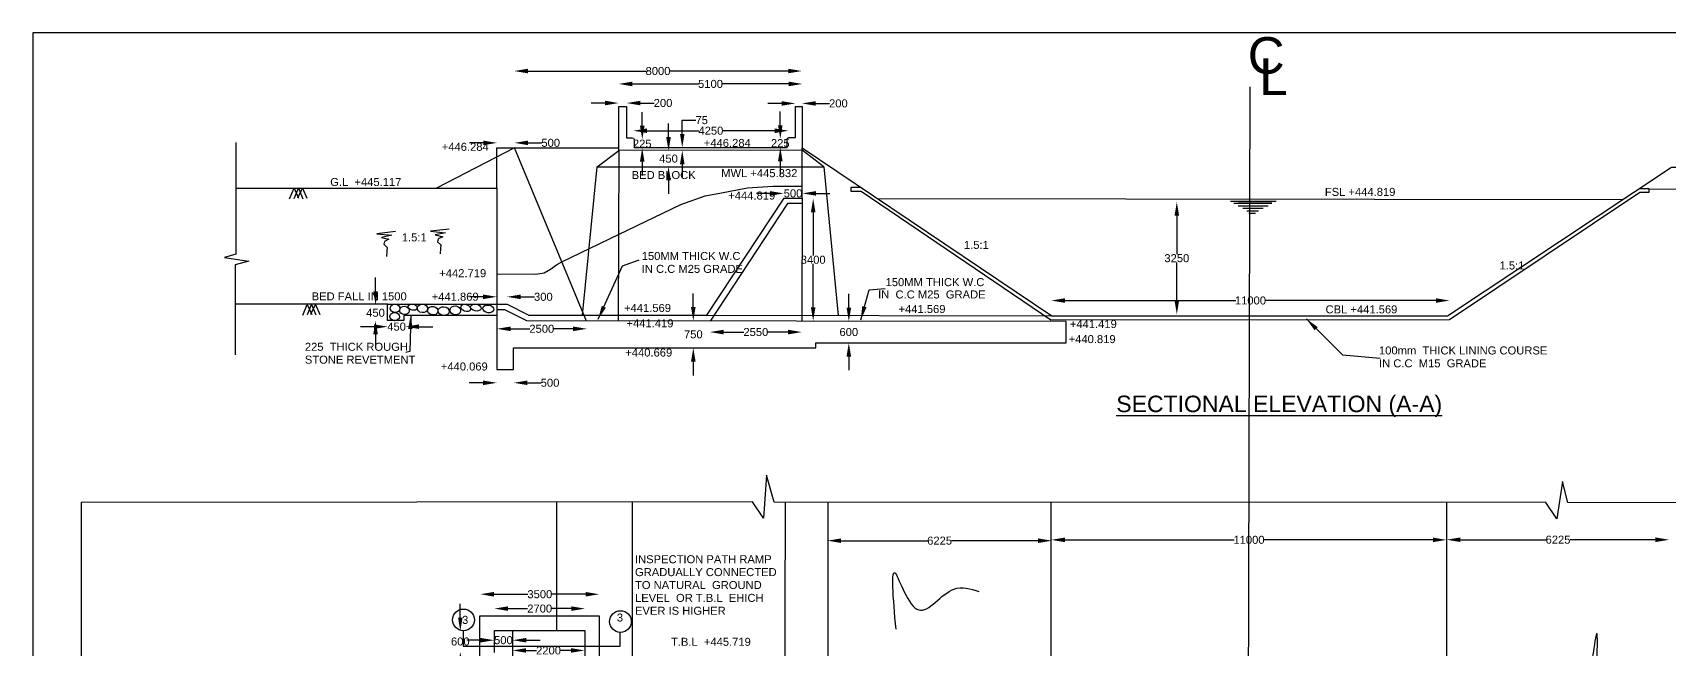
# Model space of a CAD drawing. Header units: millimetres. Extents: x -226 to 5592, y 519 to 4455.
# Drawn here: x -226 to 3352, y 3108 to 4455 of the extents above; entities that cross this region are included whole.
import ezdxf

# ---------------------------------------------------------------- set-up
doc = ezdxf.new("R2010")
doc.units = ezdxf.units.MM
doc.header["$MEASUREMENT"] = 0
for name, color, linetype in [('DIMENSION', 7, 'Continuous'), ('DRAWING', 2, 'Continuous'), ('TEXT', 7, 'Continuous')]:
    doc.layers.add(name, color=color, linetype=linetype)
doc.styles.get("Standard").update_dxf_attribs({"font": 'arial.ttf', "height": 17.5})
doc.dimstyles.get("Standard").update_dxf_attribs({"dimtxt": 200, "dimasz": 110, "dimexe": 0.18, "dimexo": 0.0625, "dimgap": 0.09, "dimtad": 0, "dimtih": 1, "dimtoh": 1, "dimdec": 0, "dimzin": 0, "dimdsep": 46, "dimtxsty": 'Standard', "dimblk": 'OBLIQUE', "dimcen": 0.09, "dimse1": 1, "dimse2": 1, "dimadec": 0, "dimazin": 0, "dimtfac": 1, "dimtdec": 0, "dimtofl": 0, "dimtmove": 0, "dimatfit": 3, "dimfxl": 1, "dimtolj": 1, "dimtzin": 0, "dimarcsym": 0})

# ---------------------------------------------------------------- blocks, each defined once
blk = doc.blocks.new('*D43')
at = {"layer": 'Defpoints', "color": 0}
for p in [(1455.9, 4371), (826.8, 4202.3), (1455.9, 4198)]:
    blk.add_point(p, dxfattribs=at)
at = {"layer": 'DIMENSION', "color": 0, "lineweight": -2}
for p, q in [((856.8, 4371), (1115.1, 4371)), ((1425.9, 4371), (1167.5, 4371))]:
    blk.add_line(p, q, dxfattribs=at)
at = {"layer": 'DIMENSION', "color": 0}
for points in [[(856.8, 4376), (856.8, 4366), (826.8, 4371)], [(1425.9, 4376), (1425.9, 4366), (1455.9, 4371)]]:
    blk.add_solid(points, dxfattribs=at)
at = {"layer": 'DIMENSION', "color": 0, "insert": (1141.3, 4371), "char_height": 17.5, "attachment_point": 5}
blk.add_mtext('\\A1;8000', dxfattribs=at)
blk = doc.blocks.new('*D44')
at = {"layer": 'Defpoints', "color": 0}
for p in [(1456.9, 4342.8), (1055.2, 4293.3), (1456.9, 4293.5)]:
    blk.add_point(p, dxfattribs=at)
at = {"layer": 'DIMENSION', "color": 0, "lineweight": -2}
for p, q in [((1085.2, 4342.8), (1229.9, 4342.8)), ((1426.9, 4342.8), (1282.2, 4342.8))]:
    blk.add_line(p, q, dxfattribs=at)
at = {"layer": 'DIMENSION', "color": 0}
for points in [[(1085.2, 4347.8), (1085.2, 4337.8), (1055.2, 4342.8)], [(1426.9, 4347.8), (1426.9, 4337.8), (1456.9, 4342.8)]]:
    blk.add_solid(points, dxfattribs=at)
at = {"layer": 'DIMENSION', "color": 0, "insert": (1256.1, 4342.8), "char_height": 17.5, "attachment_point": 5}
blk.add_mtext('\\A1;5100', dxfattribs=at)
blk = doc.blocks.new('*D45')
at = {"layer": 'Defpoints', "color": 0}
for p in [(1087.4, 4225.5), (1426.5, 4240.6), (1426.5, 4226.1)]:
    blk.add_point(p, dxfattribs=at)
at = {"layer": 'DIMENSION', "color": 0, "lineweight": -2}
for p, q in [((1117.4, 4240.6), (1230.4, 4240.6)), ((1396.5, 4240.6), (1283.5, 4240.6))]:
    blk.add_line(p, q, dxfattribs=at)
at = {"layer": 'DIMENSION', "color": 0}
for points in [[(1117.4, 4245.6), (1117.4, 4235.6), (1087.4, 4240.6)], [(1396.5, 4245.6), (1396.5, 4235.6), (1426.5, 4240.6)]]:
    blk.add_solid(points, dxfattribs=at)
at = {"layer": 'DIMENSION', "color": 0, "insert": (1256.9, 4240.6), "char_height": 17.5, "attachment_point": 5}
blk.add_mtext('\\A1;4250', dxfattribs=at)
blk = doc.blocks.new('*D46')
at = {"layer": 'Defpoints', "color": 0}
for p in [(789.2, 4202.7), (827.3, 4214.1), (827.3, 4203.7)]:
    blk.add_point(p, dxfattribs=at)
at = {"layer": 'DIMENSION', "color": 0, "lineweight": -2}
for p, q in [((759.2, 4214.1), (729.2, 4214.1)), ((857.3, 4214.1), (887.3, 4214.1))]:
    blk.add_line(p, q, dxfattribs=at)
at = {"layer": 'DIMENSION', "color": 0}
for points in [[(759.2, 4219.1), (759.2, 4209.1), (789.2, 4214.1)], [(857.3, 4219.1), (857.3, 4209.1), (827.3, 4214.1)]]:
    blk.add_solid(points, dxfattribs=at)
at = {"layer": 'DIMENSION', "color": 0, "insert": (906.7, 4214.1), "char_height": 17.5, "attachment_point": 5}
blk.add_mtext('\\A1;500', dxfattribs=at)
blk = doc.blocks.new('*D47')
at = {"layer": 'Defpoints', "color": 0}
for p in [(1408.7, 4222.7), (1423.4, 4222.7), (1423.2, 4204)]:
    blk.add_point(p, dxfattribs=at)
at = {"layer": 'DIMENSION', "color": 0, "lineweight": -2}
for p, q in [((1408.7, 4252.7), (1408.7, 4282.7)), ((1408.7, 4174), (1408.7, 4144))]:
    blk.add_line(p, q, dxfattribs=at)
at = {"layer": 'DIMENSION', "color": 0}
for points in [[(1403.7, 4252.7), (1413.7, 4252.7), (1408.7, 4222.7)], [(1403.7, 4174), (1413.7, 4174), (1408.7, 4204)]]:
    blk.add_solid(points, dxfattribs=at)
at = {"layer": 'DIMENSION', "color": 0, "insert": (1408.7, 4213.4), "char_height": 17.5, "attachment_point": 5}
blk.add_mtext('\\A1;225', dxfattribs=at)
blk = doc.blocks.new('*D48')
at = {"layer": 'Defpoints', "color": 0}
for p in [(1106.8, 4221.5), (1121.3, 4202.9), (1121.5, 4221.5)]:
    blk.add_point(p, dxfattribs=at)
at = {"layer": 'DIMENSION', "color": 0, "lineweight": -2}
for p, q in [((1106.8, 4251.5), (1106.8, 4281.5)), ((1106.8, 4172.9), (1106.8, 4142.9))]:
    blk.add_line(p, q, dxfattribs=at)
at = {"layer": 'DIMENSION', "color": 0}
for points in [[(1101.8, 4251.5), (1111.8, 4251.5), (1106.8, 4221.5)], [(1101.8, 4172.9), (1111.8, 4172.9), (1106.8, 4202.9)]]:
    blk.add_solid(points, dxfattribs=at)
at = {"layer": 'DIMENSION', "color": 0, "insert": (1106.8, 4212.2), "char_height": 17.5, "attachment_point": 5}
blk.add_mtext('\\A1;225', dxfattribs=at)
blk = doc.blocks.new('*D49')
at = {"layer": 'Defpoints', "color": 0}
for p in [(1164.3, 4196.7), (1171.5, 4196.7), (1171, 4162.5)]:
    blk.add_point(p, dxfattribs=at)
at = {"layer": 'DIMENSION', "color": 0, "lineweight": -2}
for p, q in [((1164.3, 4226.7), (1164.3, 4256.7)), ((1164.3, 4132.5), (1164.3, 4102.5))]:
    blk.add_line(p, q, dxfattribs=at)
at = {"layer": 'DIMENSION', "color": 0}
for points in [[(1159.3, 4226.7), (1169.3, 4226.7), (1164.3, 4196.7)], [(1159.3, 4132.5), (1169.3, 4132.5), (1164.3, 4162.5)]]:
    blk.add_solid(points, dxfattribs=at)
at = {"layer": 'DIMENSION', "color": 0, "insert": (1164.3, 4179.6), "char_height": 17.5, "attachment_point": 5}
blk.add_mtext('\\A1;450', dxfattribs=at)
blk = doc.blocks.new('*D50')
at = {"layer": 'Defpoints', "color": 0}
for p in [(1189.2, 4203.7), (1189.2, 4197.5), (1194.3, 4203.7)]:
    blk.add_point(p, dxfattribs=at)
at = {"layer": 'DIMENSION', "color": 0, "lineweight": -2}
for p, q in [((1194.3, 4233.7), (1194.3, 4263.7)), ((1194.3, 4263.7), (1224.3, 4263.7)), ((1194.3, 4167.5), (1194.3, 4137.5))]:
    blk.add_line(p, q, dxfattribs=at)
at = {"layer": 'DIMENSION', "color": 0}
for points in [[(1189.3, 4233.7), (1199.3, 4233.7), (1194.3, 4203.7)], [(1189.3, 4167.5), (1199.3, 4167.5), (1194.3, 4197.5)]]:
    blk.add_solid(points, dxfattribs=at)
at = {"layer": 'DIMENSION', "color": 0, "insert": (1236.9, 4263.7), "char_height": 17.5, "attachment_point": 5}
blk.add_mtext('\\A1;75', dxfattribs=at)
blk = doc.blocks.new('*D51')
at = {"layer": 'Defpoints', "color": 0}
for p in [(1456.1, 4300.2), (1441.6, 4293.2), (1456.1, 4293.3)]:
    blk.add_point(p, dxfattribs=at)
at = {"layer": 'DIMENSION', "color": 0, "lineweight": -2}
for p, q in [((1411.6, 4300.2), (1381.6, 4300.2)), ((1486.1, 4300.2), (1516.1, 4300.2))]:
    blk.add_line(p, q, dxfattribs=at)
at = {"layer": 'DIMENSION', "color": 0}
for points in [[(1411.6, 4305.2), (1411.6, 4295.2), (1441.6, 4300.2)], [(1486.1, 4305.2), (1486.1, 4295.2), (1456.1, 4300.2)]]:
    blk.add_solid(points, dxfattribs=at)
at = {"layer": 'DIMENSION', "color": 0, "insert": (1535.7, 4300.2), "char_height": 17.5, "attachment_point": 5}
blk.add_mtext('\\A1;200', dxfattribs=at)
blk = doc.blocks.new('*D52')
at = {"layer": 'Defpoints', "color": 0}
for p in [(1072.8, 4301.1), (1055.4, 4293.2), (1072.8, 4293)]:
    blk.add_point(p, dxfattribs=at)
at = {"layer": 'DIMENSION', "color": 0, "lineweight": -2}
for p, q in [((1025.4, 4301.1), (995.4, 4301.1)), ((1102.8, 4301.1), (1132.8, 4301.1))]:
    blk.add_line(p, q, dxfattribs=at)
at = {"layer": 'DIMENSION', "color": 0}
for points in [[(1025.4, 4306.1), (1025.4, 4296.1), (1055.4, 4301.1)], [(1102.8, 4306.1), (1102.8, 4296.1), (1072.8, 4301.1)]]:
    blk.add_solid(points, dxfattribs=at)
at = {"layer": 'DIMENSION', "color": 0, "insert": (1152.3, 4301.1), "char_height": 17.5, "attachment_point": 5}
blk.add_mtext('\\A1;200', dxfattribs=at)
blk = doc.blocks.new('*D53')
at = {"layer": 'Defpoints', "color": 0}
for p in [(1416.4, 4093.4), (1456.8, 4103.7), (1456.8, 4093.1)]:
    blk.add_point(p, dxfattribs=at)
at = {"layer": 'DIMENSION', "color": 0, "lineweight": -2}
for p, q in [((1386.4, 4103.7), (1356.4, 4103.7)), ((1486.8, 4103.7), (1516.8, 4103.7))]:
    blk.add_line(p, q, dxfattribs=at)
at = {"layer": 'DIMENSION', "color": 0}
for points in [[(1386.4, 4108.7), (1386.4, 4098.7), (1416.4, 4103.7)], [(1486.8, 4108.7), (1486.8, 4098.7), (1456.8, 4103.7)]]:
    blk.add_solid(points, dxfattribs=at)
at = {"layer": 'DIMENSION', "color": 0, "insert": (1436.6, 4103.7), "char_height": 17.5, "attachment_point": 5}
blk.add_mtext('\\A1;500', dxfattribs=at)
blk = doc.blocks.new('*D54')
at = {"layer": 'Defpoints', "color": 0}
for p in [(1455.9, 4092.4), (1455.9, 3824.9), (1480.6, 3824.9)]:
    blk.add_point(p, dxfattribs=at)
at = {"layer": 'DIMENSION', "color": 0, "lineweight": -2}
for p, q in [((1480.6, 4062.4), (1480.6, 3967.7)), ((1480.6, 3854.9), (1480.6, 3949.6))]:
    blk.add_line(p, q, dxfattribs=at)
at = {"layer": 'DIMENSION', "color": 0}
for points in [[(1475.6, 4062.4), (1485.6, 4062.4), (1480.6, 4092.4)], [(1475.6, 3854.9), (1485.6, 3854.9), (1480.6, 3824.9)]]:
    blk.add_solid(points, dxfattribs=at)
at = {"layer": 'DIMENSION', "color": 0, "insert": (1480.6, 3958.7), "char_height": 17.5, "attachment_point": 5}
blk.add_mtext('\\A1;3400', dxfattribs=at)
blk = doc.blocks.new('*D55')
at = {"layer": 'Defpoints', "color": 0}
for p in [(1254.6, 3823.8), (1455.8, 3823.6), (1455.8, 3800.8)]:
    blk.add_point(p, dxfattribs=at)
at = {"layer": 'DIMENSION', "color": 0, "lineweight": -2}
for p, q in [((1284.6, 3800.8), (1328.8, 3800.8)), ((1425.8, 3800.8), (1381.5, 3800.8))]:
    blk.add_line(p, q, dxfattribs=at)
at = {"layer": 'DIMENSION', "color": 0}
for points in [[(1284.6, 3805.8), (1284.6, 3795.8), (1254.6, 3800.8)], [(1425.8, 3805.8), (1425.8, 3795.8), (1455.8, 3800.8)]]:
    blk.add_solid(points, dxfattribs=at)
at = {"layer": 'DIMENSION', "color": 0, "insert": (1355.2, 3800.8), "char_height": 17.5, "attachment_point": 5}
blk.add_mtext('\\A1;2550', dxfattribs=at)
blk = doc.blocks.new('*D56')
at = {"layer": 'Defpoints', "color": 0}
for p in [(1218.5, 3825.3), (1218.5, 3825.3), (1218.5, 3766.2)]:
    blk.add_point(p, dxfattribs=at)
at = {"layer": 'DIMENSION', "color": 0, "lineweight": -2}
for p, q in [((1218.5, 3855.3), (1218.5, 3885.3)), ((1218.5, 3736.2), (1218.5, 3706.2))]:
    blk.add_line(p, q, dxfattribs=at)
at = {"layer": 'DIMENSION', "color": 0}
for points in [[(1213.5, 3855.3), (1223.5, 3855.3), (1218.5, 3825.3)], [(1213.5, 3736.2), (1223.5, 3736.2), (1218.5, 3766.2)]]:
    blk.add_solid(points, dxfattribs=at)
at = {"layer": 'DIMENSION', "color": 0, "insert": (1218.5, 3795.8), "char_height": 17.5, "attachment_point": 5}
blk.add_mtext('\\A1;750', dxfattribs=at)
blk = doc.blocks.new('*D57')
at = {"layer": 'Defpoints', "color": 0}
for p in [(788.8, 3849.6), (985.7, 3825.2), (985.7, 3807.9)]:
    blk.add_point(p, dxfattribs=at)
at = {"layer": 'DIMENSION', "color": 0, "lineweight": -2}
for p, q in [((818.8, 3807.9), (860.9, 3807.9)), ((955.7, 3807.9), (913.6, 3807.9))]:
    blk.add_line(p, q, dxfattribs=at)
at = {"layer": 'DIMENSION', "color": 0}
for points in [[(818.8, 3812.9), (818.8, 3802.9), (788.8, 3807.9)], [(955.7, 3812.9), (955.7, 3802.9), (985.7, 3807.9)]]:
    blk.add_solid(points, dxfattribs=at)
at = {"layer": 'DIMENSION', "color": 0, "insert": (887.2, 3807.9), "char_height": 17.5, "attachment_point": 5}
blk.add_mtext('\\A1;2500', dxfattribs=at)
blk = doc.blocks.new('*D58')
at = {"layer": 'Defpoints', "color": 0}
for p in [(550.5, 3860), (523.7, 3825.8), (549.2, 3825.8)]:
    blk.add_point(p, dxfattribs=at)
at = {"layer": 'DIMENSION', "color": 0, "lineweight": -2}
for p, q in [((523.7, 3890), (523.7, 3920)), ((523.7, 3795.8), (523.7, 3765.8))]:
    blk.add_line(p, q, dxfattribs=at)
at = {"layer": 'DIMENSION', "color": 0}
for points in [[(518.7, 3890), (528.7, 3890), (523.7, 3860)], [(518.7, 3795.8), (528.7, 3795.8), (523.7, 3825.8)]]:
    blk.add_solid(points, dxfattribs=at)
at = {"layer": 'DIMENSION', "color": 0, "insert": (523.7, 3842.9), "char_height": 17.5, "attachment_point": 5}
blk.add_mtext('\\A1;450', dxfattribs=at)
blk = doc.blocks.new('*D59')
at = {"layer": 'Defpoints', "color": 0}
for p in [(550.5, 3825.8), (588.8, 3825.4), (588.8, 3812.6)]:
    blk.add_point(p, dxfattribs=at)
at = {"layer": 'DIMENSION', "color": 0, "lineweight": -2}
for p, q in [((520.5, 3812.6), (490.5, 3812.6)), ((618.8, 3812.6), (648.8, 3812.6))]:
    blk.add_line(p, q, dxfattribs=at)
at = {"layer": 'DIMENSION', "color": 0}
for points in [[(520.5, 3817.6), (520.5, 3807.6), (550.5, 3812.6)], [(618.8, 3817.6), (618.8, 3807.6), (588.8, 3812.6)]]:
    blk.add_solid(points, dxfattribs=at)
at = {"layer": 'DIMENSION', "color": 0, "insert": (569.7, 3812.6), "char_height": 17.5, "attachment_point": 5}
blk.add_mtext('\\A1;450', dxfattribs=at)
blk = doc.blocks.new('*D60')
at = {"layer": 'Defpoints', "color": 0}
for p in [(788.7, 3720.2), (825.9, 3721.3), (825.9, 3690)]:
    blk.add_point(p, dxfattribs=at)
at = {"layer": 'DIMENSION', "color": 0, "lineweight": -2}
for p, q in [((758.7, 3690), (728.7, 3690)), ((855.9, 3690), (885.9, 3690))]:
    blk.add_line(p, q, dxfattribs=at)
at = {"layer": 'DIMENSION', "color": 0}
for points in [[(758.7, 3695), (758.7, 3685), (788.7, 3690)], [(855.9, 3695), (855.9, 3685), (825.9, 3690)]]:
    blk.add_solid(points, dxfattribs=at)
at = {"layer": 'DIMENSION', "color": 0, "insert": (905.3, 3690), "char_height": 17.5, "attachment_point": 5}
blk.add_mtext('\\A1;500', dxfattribs=at)
blk = doc.blocks.new('*D61')
at = {"layer": 'Defpoints', "color": 0}
for p in [(1556.8, 3824.2), (1557.4, 3777.4), (1558.5, 3777.4)]:
    blk.add_point(p, dxfattribs=at)
at = {"layer": 'DIMENSION', "color": 0, "lineweight": -2}
for p, q in [((1558.5, 3854.2), (1558.5, 3884.2)), ((1558.5, 3747.4), (1558.5, 3717.4))]:
    blk.add_line(p, q, dxfattribs=at)
at = {"layer": 'DIMENSION', "color": 0}
for points in [[(1553.5, 3854.2), (1563.5, 3854.2), (1558.5, 3824.2)], [(1553.5, 3747.4), (1563.5, 3747.4), (1558.5, 3777.4)]]:
    blk.add_solid(points, dxfattribs=at)
at = {"layer": 'DIMENSION', "color": 0, "insert": (1558.5, 3800.8), "char_height": 17.5, "attachment_point": 5}
blk.add_mtext('\\A1;600', dxfattribs=at)
blk = doc.blocks.new('*D62')
at = {"layer": 'Defpoints', "color": 0}
for p in [(2285, 4085), (2273.2, 3839.3), (2275.7, 3839.3)]:
    blk.add_point(p, dxfattribs=at)
at = {"layer": 'DIMENSION', "color": 0, "lineweight": -2}
for p, q in [((2275.7, 4055), (2275.7, 3971.1)), ((2275.7, 3869.3), (2275.7, 3953.1))]:
    blk.add_line(p, q, dxfattribs=at)
at = {"layer": 'DIMENSION', "color": 0}
for points in [[(2270.7, 4055), (2280.7, 4055), (2275.7, 4085)], [(2270.7, 3869.3), (2280.7, 3869.3), (2275.7, 3839.3)]]:
    blk.add_solid(points, dxfattribs=at)
at = {"layer": 'DIMENSION', "color": 0, "insert": (2275.7, 3962.1), "char_height": 17.5, "attachment_point": 5}
blk.add_mtext('\\A1;3250', dxfattribs=at)
blk = doc.blocks.new('*D63')
at = {"layer": 'Defpoints', "color": 0}
for p in [(2872.1, 3869.7), (2001.3, 3827.1), (2872.1, 3828.7)]:
    blk.add_point(p, dxfattribs=at)
at = {"layer": 'DIMENSION', "color": 0, "lineweight": -2}
for p, q in [((2031.3, 3869.7), (2404.5, 3869.7)), ((2842.1, 3869.7), (2468.9, 3869.7))]:
    blk.add_line(p, q, dxfattribs=at)
at = {"layer": 'DIMENSION', "color": 0}
for points in [[(2031.3, 3874.7), (2031.3, 3864.7), (2001.3, 3869.7)], [(2842.1, 3874.7), (2842.1, 3864.7), (2872.1, 3869.7)]]:
    blk.add_solid(points, dxfattribs=at)
at = {"layer": 'DIMENSION', "color": 0, "insert": (2436.7, 3869.7), "char_height": 17.5, "attachment_point": 5}
blk.add_mtext('\\A1;11000', dxfattribs=at)
blk = doc.blocks.new('*D67')
at = {"layer": 'Defpoints', "color": 0}
for p in [(1012.9, 3228.1), (752.8, 3181.6), (1012.9, 3181)]:
    blk.add_point(p, dxfattribs=at)
at = {"layer": 'DIMENSION', "color": 0, "lineweight": -2}
for p, q in [((782.8, 3228.1), (856.7, 3228.1)), ((982.9, 3228.1), (909.1, 3228.1))]:
    blk.add_line(p, q, dxfattribs=at)
at = {"layer": 'DIMENSION', "color": 0}
for points in [[(782.8, 3233.1), (782.8, 3223.1), (752.8, 3228.1)], [(982.9, 3233.1), (982.9, 3223.1), (1012.9, 3228.1)]]:
    blk.add_solid(points, dxfattribs=at)
at = {"layer": 'DIMENSION', "color": 0, "insert": (882.9, 3228.1), "char_height": 17.5, "attachment_point": 5}
blk.add_mtext('\\A1;3500', dxfattribs=at)
blk = doc.blocks.new('*D68')
at = {"layer": 'Defpoints', "color": 0}
for p in [(981.5, 3196.7), (981.5, 3149), (783.6, 3145.9)]:
    blk.add_point(p, dxfattribs=at)
at = {"layer": 'DIMENSION', "color": 0, "lineweight": -2}
for p, q in [((813.6, 3196.7), (856.2, 3196.7)), ((951.5, 3196.7), (908.9, 3196.7))]:
    blk.add_line(p, q, dxfattribs=at)
at = {"layer": 'DIMENSION', "color": 0}
for points in [[(813.6, 3201.7), (813.6, 3191.7), (783.6, 3196.7)], [(951.5, 3201.7), (951.5, 3191.7), (981.5, 3196.7)]]:
    blk.add_solid(points, dxfattribs=at)
at = {"layer": 'DIMENSION', "color": 0, "insert": (882.6, 3196.7), "char_height": 17.5, "attachment_point": 5}
blk.add_mtext('\\A1;2700', dxfattribs=at)
blk = doc.blocks.new('*D69')
at = {"layer": 'Defpoints', "color": 0}
for p in [(783, 3125.9), (823.6, 3127.7), (823.6, 3127.7)]:
    blk.add_point(p, dxfattribs=at)
at = {"layer": 'DIMENSION', "color": 0, "lineweight": -2}
for p, q in [((753, 3127.7), (723, 3127.7)), ((853.6, 3127.7), (883.6, 3127.7))]:
    blk.add_line(p, q, dxfattribs=at)
at = {"layer": 'DIMENSION', "color": 0}
for points in [[(753, 3132.7), (753, 3122.7), (783, 3127.7)], [(853.6, 3132.7), (853.6, 3122.7), (823.6, 3127.7)]]:
    blk.add_solid(points, dxfattribs=at)
at = {"layer": 'DIMENSION', "color": 0, "insert": (803.3, 3127.7), "char_height": 17.5, "attachment_point": 5}
blk.add_mtext('\\A1;500', dxfattribs=at)
blk = doc.blocks.new('*D70')
at = {"layer": 'Defpoints', "color": 0}
for p in [(823, 3106.5), (980.9, 3105.3), (980.9, 3105.3)]:
    blk.add_point(p, dxfattribs=at)
at = {"layer": 'DIMENSION', "color": 0, "lineweight": -2}
for p, q in [((853, 3105.3), (875.6, 3105.3)), ((950.9, 3105.3), (928.3, 3105.3))]:
    blk.add_line(p, q, dxfattribs=at)
at = {"layer": 'DIMENSION', "color": 0}
for points in [[(853, 3110.3), (853, 3100.3), (823, 3105.3)], [(950.9, 3110.3), (950.9, 3100.3), (980.9, 3105.3)]]:
    blk.add_solid(points, dxfattribs=at)
at = {"layer": 'DIMENSION', "color": 0, "insert": (901.9, 3105.3), "char_height": 17.5, "attachment_point": 5}
blk.add_mtext('\\A1;2200', dxfattribs=at)
blk = doc.blocks.new('*D72')
at = {"layer": 'Defpoints', "color": 0}
for p in [(784.2, 3147.3), (709, 3102.2), (784.2, 3102.2)]:
    blk.add_point(p, dxfattribs=at)
at = {"layer": 'DIMENSION', "color": 0, "lineweight": -2}
for p, q in [((709, 3177.3), (709, 3207.3)), ((709, 3072.2), (709, 3042.2))]:
    blk.add_line(p, q, dxfattribs=at)
at = {"layer": 'DIMENSION', "color": 0}
for points in [[(704, 3177.3), (714, 3177.3), (709, 3147.3)], [(704, 3072.2), (714, 3072.2), (709, 3102.2)]]:
    blk.add_solid(points, dxfattribs=at)
at = {"layer": 'DIMENSION', "color": 0, "insert": (709, 3124.8), "char_height": 17.5, "attachment_point": 5}
blk.add_mtext('\\A1;600', dxfattribs=at)
blk = doc.blocks.new('*D74')
at = {"layer": 'Defpoints', "color": 0}
for p in [(1511.7, 3348.1), (2002.2, 3345.1), (2002.2, 3345.1)]:
    blk.add_point(p, dxfattribs=at)
at = {"layer": 'DIMENSION', "color": 0, "lineweight": -2}
for p, q in [((1541.7, 3345.1), (1730.6, 3345.1)), ((1972.2, 3345.1), (1783.3, 3345.1))]:
    blk.add_line(p, q, dxfattribs=at)
at = {"layer": 'DIMENSION', "color": 0}
for points in [[(1541.7, 3350.1), (1541.7, 3340.1), (1511.7, 3345.1)], [(1972.2, 3350.1), (1972.2, 3340.1), (2002.2, 3345.1)]]:
    blk.add_solid(points, dxfattribs=at)
at = {"layer": 'DIMENSION', "color": 0, "insert": (1757, 3345.1), "char_height": 17.5, "attachment_point": 5}
blk.add_mtext('\\A1;6225', dxfattribs=at)
blk = doc.blocks.new('*D75')
at = {"layer": 'Defpoints', "color": 0}
for p in [(2001.3, 3343.7), (2865.6, 3346.9), (2865.6, 3346.9)]:
    blk.add_point(p, dxfattribs=at)
at = {"layer": 'DIMENSION', "color": 0, "lineweight": -2}
for p, q in [((2031.3, 3346.9), (2401.3, 3346.9)), ((2835.6, 3346.9), (2465.6, 3346.9))]:
    blk.add_line(p, q, dxfattribs=at)
at = {"layer": 'DIMENSION', "color": 0}
for points in [[(2031.3, 3351.9), (2031.3, 3341.9), (2001.3, 3346.9)], [(2835.6, 3351.9), (2835.6, 3341.9), (2865.6, 3346.9)]]:
    blk.add_solid(points, dxfattribs=at)
at = {"layer": 'DIMENSION', "color": 0, "insert": (2433.5, 3346.9), "char_height": 17.5, "attachment_point": 5}
blk.add_mtext('\\A1;11000', dxfattribs=at)
blk = doc.blocks.new('*D76')
at = {"layer": 'Defpoints', "color": 0}
for p in [(2865.9, 3345.7), (3352.2, 3347.2), (3352.2, 3347.2)]:
    blk.add_point(p, dxfattribs=at)
at = {"layer": 'DIMENSION', "color": 0, "lineweight": -2}
for p, q in [((2895.9, 3347.2), (3082.8, 3347.2)), ((3322.2, 3347.2), (3135.4, 3347.2))]:
    blk.add_line(p, q, dxfattribs=at)
at = {"layer": 'DIMENSION', "color": 0}
for points in [[(2895.9, 3352.2), (2895.9, 3342.2), (2865.9, 3347.2)], [(3322.2, 3352.2), (3322.2, 3342.2), (3352.2, 3347.2)]]:
    blk.add_solid(points, dxfattribs=at)
at = {"layer": 'DIMENSION', "color": 0, "insert": (3109.1, 3347.2), "char_height": 17.5, "attachment_point": 5}
blk.add_mtext('\\A1;6225', dxfattribs=at)
blk = doc.blocks.new('*D99')
at = {"layer": 'Defpoints', "color": 0}
for p in [(811.2, 3877.8), (789, 3861.7), (811.2, 3861.7)]:
    blk.add_point(p, dxfattribs=at)
at = {"layer": 'DIMENSION', "color": 0, "lineweight": -2}
for p, q in [((759, 3877.8), (729, 3877.8)), ((841.2, 3877.8), (871.2, 3877.8))]:
    blk.add_line(p, q, dxfattribs=at)
at = {"layer": 'DIMENSION', "color": 0}
for points in [[(759, 3882.8), (759, 3872.8), (789, 3877.8)], [(841.2, 3882.8), (841.2, 3872.8), (811.2, 3877.8)]]:
    blk.add_solid(points, dxfattribs=at)
at = {"layer": 'DIMENSION', "color": 0, "insert": (890.6, 3877.8), "char_height": 17.5, "attachment_point": 5}
blk.add_mtext('\\A1;300', dxfattribs=at)

msp = doc.modelspace()

# ---------------------------------------------------------------- linework, layer by layer
at = {"color": 0}
for points in [[(2435.1, 4336.5), (2425.5, 800.4)], [(4078.7, 3428), (3130.7, 3428.2), (3118.9, 3474.1), (3106.4, 3392.5), (3082.2, 3428.8), (1395.2, 3429), (1378.7, 3488), (1371.6, 3394.6), (1347.6, 3430.1), (-119.8, 3428.6)], [(-119.8, 3428.6), (-119.9, 2795.8), (-163.1, 2787.1), (-78.4, 2787.2), (-121.4, 2774), (-123.8, 1536.5), (-161.6, 1523.2), (-78.7, 1517.1), (-123.8, 1503.1), (-123.9, 800.8), (4072.5, 800.1)], [(919.1, 3428.5), (919, 3147.8)], [(1084.9, 3428.5), (1084.8, 3120.9)], [(1419.5, 3428.4), (1417.5, 2674.2)], [(1512.8, 3428.4), (1512.7, 2854.5)], [(2000, 3428.4), (1999.8, 2150.9)], [(2865.2, 3428.2), (2865, 2150.7)], [(751.9, 2674.3), (752, 3180.9), (1012.6, 3180.8), (1012.6, 2919.4), (1019.5, 2919.4), (1019.5, 3020.5), (1483.6, 3020.4), (1483.6, 2895.6), (1999.9, 2746.3)], [(715.3, 3148.5), (715.3, 3114.6), (1058.5, 3114.6), (1058.5, 3144.9)], [(783.9, 3101.1), (783.9, 3148.8), (981.2, 3148.7), (981.2, 2888.4), (1051.9, 2888.4), (1051.9, 2990.2), (1451.7, 2990.1), (1451.7, 2872.8)], [(823.2, 3148.8), (823.1, 2714), (1051.2, 2713)], [(1084.8, 3120.9), (1084.5, 800.6)]]:
    msp.add_lwpolyline(points, dxfattribs=at)
for centre in [(716, 3172.1), (1059.2, 3168.5)]:
    msp.add_circle(centre, 23.7, dxfattribs=at)
for points in [[(1661.7, 3151.8), (1660.7, 3273.1), (1711.4, 3193.7), (1788.3, 3239.3), (1843, 3234)], [(3185.7, 2896.9), (3191, 3132), (3143.9, 3002), (3074.5, 3044.7), (3030.6, 3056), (2962.7, 3041.8)]]:
    msp.add_spline(points, degree=3, dxfattribs=at)
at = {"layer": 'DIMENSION', "color": 0}
msp.add_lwpolyline([(5580.1, 4454.6), (-225.9, 4454.6), (-225.9, 523.6), (5580.1, 523.6)], close=True, dxfattribs=at)
for points in [[(335.9, 4091.5), (345.8, 4115.1), (355.6, 4093.4)], [(346.1, 4092.9), (354.9, 4115.1), (364.8, 4092.2)], [(353.8, 4094.2), (364, 4115.1), (373.2, 4093.4)], [(567.2, 4020.3), (526.4, 4015.3), (559.5, 4012.2), (536.5, 4007.4), (553.1, 4003.5), (543.2, 3998.6), (542.1, 3992.5), (548.9, 3985.9), (548.2, 3977.5), (547.6, 3966.2)], [(684.5, 4025.9), (643.8, 4021), (676.8, 4017.8), (653.8, 4013), (670.5, 4009.1), (660.6, 4004.2), (659.5, 3998.1), (666.2, 3991.5), (665.5, 3983.1), (665, 3971.9)], [(364.5, 3837.5), (374.3, 3861), (384.1, 3839.4)], [(374.7, 3838.9), (383.4, 3861), (393.3, 3838.2)], [(382.3, 3840.2), (392.5, 3861), (401.7, 3839.4)]]:
    msp.add_lwpolyline(points, dxfattribs=at)
for centre, major_axis, ratio in [((565.6, 3834.8), (-10.5, 0.6), 0.86679), ((566.3, 3852.8), (-10.5, 0.6), 0.86679), ((587, 3848), (-10.5, 0.6), 0.86679), ((604.9, 3855.1), (-9.97, 2.31), 0.641932), ((626.4, 3852.4), (-11.5, 1.4), 0.794472), ((648.9, 3847.5), (-11.3, 1.9), 0.828574), ((672.6, 3846.7), (-12.3, 0.9), 0.763093), ((698.1, 3848.3), (-11.6, 1), 0.843492), ((720.9, 3853.6), (-10.3, 3.8), 0.683416), ((742.9, 3854.2), (-11.6, 2), 0.625216), ((770.3, 3851.5), (-12.1, 1.7), 0.691498)]:
    msp.add_ellipse(centre, major_axis=major_axis, ratio=ratio, dxfattribs=at)
at = {"layer": 'DRAWING', "color": 0}
msp.add_lwpolyline([(217.9, 4115.1), (789, 4115.1), (789, 4202.9), (1055.4, 4202.9), (1055.4, 4293.2), (1072.7, 4293.2), (1072.7, 4225.3), (1085, 4225.3, -0.38539), (1089.1, 4221.6), (1089.5, 4203.7), (1423.4, 4203.7), (1423.4, 4220.2, -0.432702), (1429.4, 4225.9), (1441.6, 4225.9), (1441.6, 4293.3), (1456.3, 4293.3), (1456.3, 4203.5), (2002.4, 3836.1), (2867.6, 3836.1), (3357.4, 4161), (3749.7, 4161), (3844.5, 4113.1), (3907.2, 4113.1)], format="xyb", dxfattribs=at)
for points in [[(217.9, 4214.8), (217.9, 3971.2), (193.5, 3963.4), (246.5, 3956), (216.6, 3947.9), (216.6, 3750.9)], [(550.2, 3861.7), (811.2, 3861.7), (858.7, 3837.4), (1247.9, 3837.4), (1416.9, 4093.2), (1456.4, 4093.2), (1456.3, 4203.5)], [(985, 3824.9), (827.8, 4202.9), (656.8, 4115.1)], [(975.9, 3837.4), (1008.6, 4161.8), (1055.4, 4197.4), (1055.4, 4202.9)], [(1008.6, 4161.8), (1503.9, 4162.1), (1456.3, 4198.1), (1055.4, 4197.4)], [(1055.4, 4197.4), (1054, 3824.9)], [(1503.9, 4162.1), (1535.3, 3836.9)], [(789, 4115.1), (789, 3719.4), (825.7, 3719.4), (825.7, 3766.6), (1486.5, 3766.6), (1486.5, 3777.6), (2033.4, 3777.6), (2033.4, 3824.2), (854.5, 3825), (806.5, 3849.5), (789, 3849.5)], [(1054.7, 4014.2), (1191.1, 4079.7), (1244.6, 4098.2), (1280.1, 4105.1), (1336.7, 4115.8), (1392.5, 4119.2), (1456.4, 4119.3)], [(1585.6, 4116.5), (1562.8, 4116.5), (1562.8, 4108.5), (1585.2, 4108.5), (2000.5, 3827.8), (2871.6, 3827.9), (3288.1, 4106.4), (3308.4, 4106.4), (3308.4, 4114), (3286.6, 4114)], [(1456.3, 4081.4), (1424.3, 4081.4), (1255.1, 3824.7)], [(1456.3, 4093.2), (1456.1, 3824.6)], [(1620.9, 4092.7), (3250.7, 4090.2)], [(2392.9, 4087), (2493, 4087)], [(2400.6, 4082.1), (2483.7, 4082.1)], [(2483.7, 4082.1), (2410.5, 4082.1)], [(3308.4, 4114), (3844.5, 4113.1)], [(2409.5, 4076.3), (2475.1, 4076.3)], [(2420.2, 4071.2), (2464.2, 4071.2)], [(2428.7, 4065.7), (2454.3, 4065.7)], [(2433.4, 4060.7), (2447.6, 4060.7)], [(789, 3928.3), (873.9, 3927.4), (892.1, 3930.3), (906, 3937.9), (919, 3947.6), (931.2, 3954.3), (1054.7, 4014.2)], [(789, 3837.3), (585.9, 3837.3), (585.9, 3825.8), (550.2, 3825.8), (550.2, 3861.7), (216.6, 3861.7)], [(1247.9, 3837.4), (2002.4, 3836.1)]]:
    msp.add_lwpolyline(points, dxfattribs=at)

# ---------------------------------------------------------------- texts
at = {"layer": 'DIMENSION', "color": 0}
for s, height, p in [('C', 80, (2430.7, 4365.1)), ('L', 80, (2455.9, 4318.7)), ('3', 17.5, (1051.3, 3168.5)), ('3', 17.5, (712.9, 3163.4))]:
    msp.add_text(s, height=height, dxfattribs=at).set_placement(p)
at = {"layer": 'TEXT', "color": 0}
for s, height, p in [('+446.284', 17.5, (1241.5, 4205.2)), ('+446.284', 17.5, (668.5, 4196.7)), ('BED BLOCK', 17.5, (1083.8, 4135.1)), ('MWL +445.332', 17.5, (1279.5, 4139.2)), ('G.L  +445.117', 17.5, (424.6, 4119.9)), ('FSL +444.819', 17.5, (2599.4, 4098.3)), ('+444.819', 17.5, (1294.9, 4090.3)), ('1.5:1', 17.5, (581.1, 3998.9)), ('150MM THICK W.C', 17.5, (1105.7, 3958.2)), ('1.5:1', 17.5, (1810.2, 3982.4)), ('+442.719', 17.5, (663, 3920.7)), ('IN C.C M25 GRADE', 17.5, (1105.7, 3930.1)), ('1.5:1', 17.5, (2981.3, 3937.5)), ('150MM THICK W.C', 17.5, (1638.9, 3901.1)), ('BED FALL IN 1500', 17.5, (384, 3870.1)), ('+441.869', 17.5, (646.5, 3869.3)), ('IN  C.C M25  GRADE', 17.5, (1622.6, 3874.2)), ('+441.569', 17.5, (1067, 3844.7)), ('+441.419', 17.5, (1072.4, 3811.2)), ('+441.569', 17.5, (1667.2, 3842.4)), ('CBL +441.569', 17.5, (2600.9, 3841.6)), ('+440.819', 17.5, (2039.2, 3776.7)), ('+441.419', 17.5, (2041.8, 3809.6)), ('225  THICK ROUGH', 17.5, (369.1, 3759.9)), ('+440.669', 17.5, (1069.7, 3747.3)), ('100mm  THICK LINING COURSE', 17.5, (2717.7, 3751.9)), ('STONE REVETMENT', 17.5, (369.1, 3731.8)), ('+440.069', 17.5, (666.4, 3716.9)), ('IN C.C  M15  GRADE', 17.5, (2717.7, 3723.8)), ('%%USECTIONAL ELEVATION (A-A)', 36, (2143.3, 3625.9)), ('INSPECTION PATH RAMP', 17.5, (1091, 3295.8)), ('TO NATURAL  GROUND', 17.5, (1091, 3239.5)), ('GRADUALLY CONNECTED', 17.5, (1091, 3267.7)), ('LEVEL  OR T.B.L  EHICH', 17.5, (1091, 3211.4)), ('EVER IS HIGHER', 17.5, (1091, 3183.3)), ('T.B.L  +445.719', 17.5, (1169.6, 3115.5))]:
    msp.add_text(s, height=height, dxfattribs=at).set_placement(p)

# ---------------------------------------------------------------- dimensions: what is measured, and where the dimension line sits
at = {"layer": 'DIMENSION', "color": 0}
for base, p1, p2, text, picture, middle in [((1455.9, 4371), (826.8, 4202.3), (1455.9, 4198), '8000', '*D43', (1141.3, 4371)), ((1456.9, 4342.8), (1055.2, 4293.3), (1456.9, 4293.5), '5100', '*D44', (1256.1, 4342.8)), ((1072.8, 4301.1), (1055.4, 4293.2), (1072.8, 4293), '200', '*D52', (1152.3, 4301.1)), ((1456.1, 4300.2), (1441.6, 4293.2), (1456.1, 4293.3), '200', '*D51', (1535.7, 4300.2)), ((827.3, 4214.1), (789.2, 4202.7), (827.3, 4203.7), '500', '*D46', (906.7, 4214.1)), ((1426.5, 4240.6), (1087.4, 4225.5), (1426.5, 4226.1), '4250', '*D45', (1256.9, 4240.6)), ((1456.8, 4103.7), (1416.4, 4093.4), (1456.8, 4093.1), '500', '*D53', (1436.6, 4103.7)), ((811.2, 3877.8), (789, 3861.7), (811.2, 3861.7), '300', '*D99', (890.6, 3877.8)), ((2872.1, 3869.7), (2001.3, 3827.1), (2872.1, 3828.7), '11000', '*D63', (2436.7, 3869.7)), ((985.7, 3807.9), (788.8, 3849.6), (985.7, 3825.2), '2500', '*D57', (887.2, 3807.9)), ((1455.8, 3800.8), (1254.6, 3823.8), (1455.8, 3823.6), '2550', '*D55', (1355.2, 3800.8)), ((825.9, 3690), (788.7, 3720.2), (825.9, 3721.3), '500', '*D60', (905.3, 3690)), ((2002.2, 3345.1), (1511.7, 3348.1), (2002.2, 3345.1), '6225', '*D74', (1757, 3345.1)), ((2865.6, 3346.9), (2001.3, 3343.7), (2865.6, 3346.9), '11000', '*D75', (2433.5, 3346.9)), ((3352.2, 3347.2), (2865.9, 3345.7), (3352.2, 3347.2), '6225', '*D76', (3109.1, 3347.2)), ((1012.9, 3228.1), (752.8, 3181.6), (1012.9, 3181), '3500', '*D67', (882.9, 3228.1)), ((981.5, 3196.7), (783.6, 3145.9), (981.5, 3149), '2700', '*D68', (882.6, 3196.7)), ((823.6, 3127.7), (783, 3125.9), (823.6, 3127.7), '500', '*D69', (803.3, 3127.7)), ((980.9, 3105.3), (823, 3106.5), (980.9, 3105.3), '2200', '*D70', (901.9, 3105.3))]:
    dim = msp.add_linear_dim(base=base, p1=p1, p2=p2, text=text, dimstyle='Standard', override={"dimtxt": 22, "dimasz": 30, "dimarcsym": 1}, dxfattribs=at)
    dim.commit()
    dim.dimension.update_dxf_attribs({"geometry": picture, "text_midpoint": middle})
for base, p1, p2, text, picture, middle in [((1106.8, 4221.5), (1121.3, 4202.9), (1121.5, 4221.5), '225', '*D48', (1106.8, 4212.2)), ((1194.3, 4203.7), (1189.2, 4197.5), (1189.2, 4203.7), '75', '*D50', (1236.9, 4263.7)), ((1408.7, 4222.7), (1423.2, 4204), (1423.4, 4222.7), '225', '*D47', (1408.7, 4213.4)), ((1164.3, 4196.7), (1171, 4162.5), (1171.5, 4196.7), '450', '*D49', (1164.3, 4179.6)), ((1480.6, 3824.9), (1455.9, 4092.4), (1455.9, 3824.9), '3400', '*D54', (1480.6, 3958.7)), ((2275.7, 3839.3), (2285, 4085), (2273.2, 3839.3), '3250', '*D62', (2275.7, 3962.1)), ((523.7, 3825.8), (550.5, 3860), (549.2, 3825.8), '450', '*D58', (523.7, 3842.9)), ((1218.5, 3825.3), (1218.5, 3766.2), (1218.5, 3825.3), '750', '*D56', (1218.5, 3795.8)), ((1558.5, 3777.4), (1556.8, 3824.2), (1557.4, 3777.4), '600', '*D61', (1558.5, 3800.8)), ((709, 3102.2), (784.2, 3147.3), (784.2, 3102.2), '600', '*D72', (709, 3124.8))]:
    dim = msp.add_linear_dim(base=base, p1=p1, p2=p2, angle=90, text=text, dimstyle='Standard', override={"dimtxt": 22, "dimasz": 30, "dimarcsym": 1}, dxfattribs=at)
    dim.commit()
    dim.dimension.update_dxf_attribs({"geometry": picture, "text_midpoint": middle})
dim = msp.add_linear_dim(base=(588.8, 3812.6), p1=(550.5, 3825.8), p2=(588.8, 3825.4), text='450', dimstyle='Standard', override={"dimtxt": 22, "dimasz": 30, "dimarcsym": 1}, dxfattribs=at)
dim.commit()
dim.dimension.update_dxf_attribs({"geometry": '*D59', "text_midpoint": (569.7, 3812.6), "dimtype": 160})

# ---------------------------------------------------------------- leaders
at = {"layer": 'DRAWING', "color": 0}
for points in [[(1010.4, 3828.8), (1063.7, 3945.8), (1100, 3958.3)], [(1584.6, 3827.2), (1602.8, 3893.1), (1637.9, 3895.9)], [(600.5, 3837.6), (598.7, 3758.1), (589.9, 3756)], [(2559.1, 3829.4), (2637.7, 3750.9), (2720.6, 3743.9)]]:
    msp.add_leader(points, dimstyle='Standard', override={"dimtxt": 22, "dimasz": 30, "dimgap": 0.09, "dimtad": 0, "dimarcsym": 1}, dxfattribs=at)

doc.saveas('drawing.dxf')
